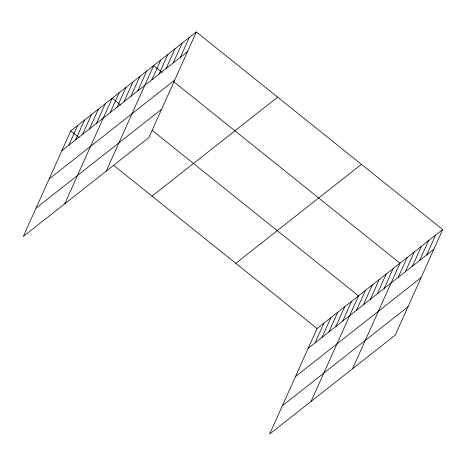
<?xml version="1.0" encoding="UTF-8"?>
<svg xmlns="http://www.w3.org/2000/svg" width="466" height="466" viewBox="0 0 466 466"><rect width="100%" height="100%" fill="white"/><g stroke="black" fill="none" stroke-linecap="round" stroke-linejoin="round"><path stroke-width="0.7" d="M196.361 31.956L70.721 130.923L23.3 236.448L148.939 137.482L196.361 31.956L442.7 229.552L395.279 335.077L269.639 434.044L317.061 328.518L442.7 229.552M68.752 145.246L77.636 125.482M75.661 139.806L84.544 120.036M82.569 134.359L91.453 114.595M89.484 128.919L98.367 109.155M96.392 123.473L105.275 103.708M64.762 203.788L112.184 98.268L120.653 105.06M110.209 112.586L119.092 92.821M117.123 107.145L126.006 87.381M124.032 101.699L132.915 81.934M130.94 96.258L139.823 76.494M137.854 90.818L146.738 71.048M106.219 171.127L153.646 65.607L162.11 72.399M151.881 79.762L160.764 59.998M158.999 74.152L167.882 54.388M166.117 68.549L175 48.779M173.241 62.939L182.124 43.175M180.359 57.33L189.243 37.565M315.092 342.842L323.975 323.078M322 337.401L330.883 317.637M328.909 331.955L337.792 312.191M335.817 326.515L344.7 306.75M342.731 321.068L351.614 301.304M311.102 401.383L358.523 295.863L152.266 130.416M356.548 310.181L365.431 290.417M363.463 304.741L372.346 284.976M370.371 299.294L379.254 279.53M377.279 293.854L386.163 274.09M384.188 288.413L393.071 268.643M352.558 368.723L399.985 263.203L173.404 81.457M398.22 277.357L407.103 257.593M405.338 271.754L414.222 251.984M412.457 266.144L421.34 246.374M419.581 260.535L428.464 240.771M426.699 254.925L435.582 235.161M61.838 150.693L187.478 51.72M49.122 178.991L174.762 80.024M36.016 208.151L161.655 109.178M152.015 196.134L277.654 97.161M235.773 263.313L361.406 164.347M308.177 348.288L433.817 249.316M295.461 376.586L421.101 277.62M282.355 405.746L407.995 306.774M70.721 130.923L79.191 137.715M113.628 165.337L317.061 328.518"/></g></svg>
